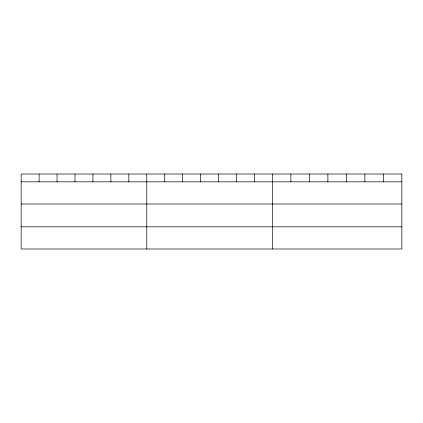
<?xml version="1.0" encoding="UTF-8"?>
<svg xmlns="http://www.w3.org/2000/svg" width="423" height="423" viewBox="0 0 423 423"><rect width="100%" height="100%" fill="white"/><g stroke="black" fill="none" stroke-linecap="round" stroke-linejoin="round"><path stroke-width="0.63" d="M21.15 181.837L401.85 181.837M21.15 203.997L401.85 203.997M21.15 226.828L401.85 226.828M383.36 174.012L383.36 181.837M364.869 174.012L364.869 181.837M346.379 174.012L346.379 181.837M327.883 174.012L327.883 181.837M309.393 174.012L309.393 181.837M290.902 174.012L290.902 181.837M272.412 174.012L272.412 248.988M254.466 174.012L254.466 181.837M236.515 174.012L236.515 181.837M218.569 174.012L218.569 181.837M200.624 174.012L200.624 181.837M182.678 174.012L182.678 181.837M164.727 174.012L164.727 181.837M146.781 174.012L146.781 248.988M128.835 174.012L128.835 181.837M110.884 174.012L110.884 181.837M92.938 174.012L92.938 181.837M74.993 174.012L74.993 181.837M57.047 174.012L57.047 181.837M39.096 174.012L39.096 181.837M401.85 174.012L21.15 174.012L21.15 248.988L401.85 248.988L401.85 174.012"/></g></svg>
